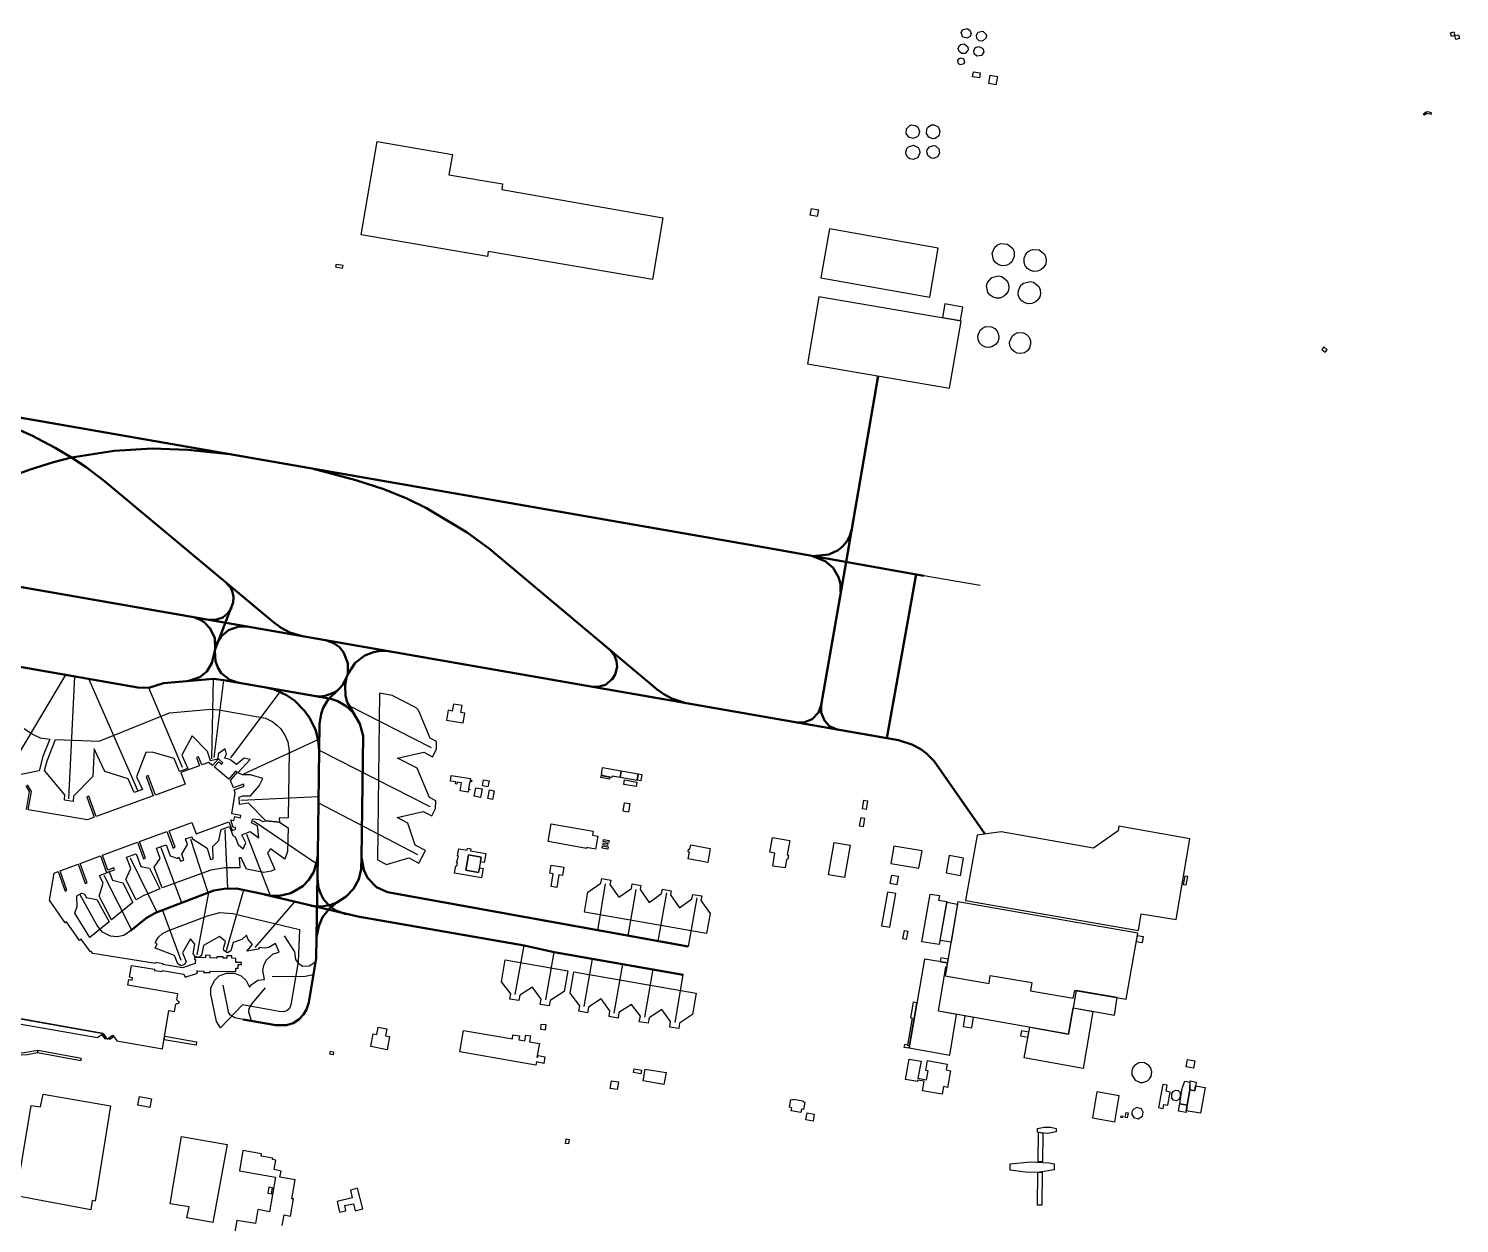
# Model space of a CAD drawing. Extents: x 25 to 2814, y -2153 to -3.
# Drawn here: x 1492 to 2785, y -1083 to -3 of the extents above; entities that cross this region are included whole.
import ezdxf

# ---------------------------------------------------------------- set-up
doc = ezdxf.new("R2010")
doc.units = 0
for name, color, linetype, lineweight in [('Apron', 6, 'Continuous', 25), ('Building', 7, 'Continuous', 25), ('Parking_Position', 7, 'Continuous', 25), ('Runway', 2, 'Continuous', 50), ('Stopway', 30, 'Continuous', 25), ('Taxiway', 2, 'Continuous', 50)]:
    doc.layers.add(name, color=color, linetype=linetype, lineweight=lineweight)

msp = doc.modelspace()

# ---------------------------------------------------------------- linework, layer by layer
at = {"layer": 'Apron'}
for points in [[(2206.5, -245.6), (2196.1, -306.2), (2324.6, -328.4), (2335, -267.8), (2206.5, -245.6)], [(1807.5, -754.5), (1815.6, -758.8), (1835.8, -752.8), (1845, -757.5), (1850.8, -746.2), (1841.7, -741.4), (1835.1, -721.4), (1825.3, -716.3), (1848.7, -710.8), (1856.7, -714.9), (1860.1, -708.1), (1860.2, -701.2), (1854.5, -698.4), (1843.5, -671.7), (1825.7, -662.7), (1849.3, -657.3), (1857.4, -661.4), (1860.8, -654.5), (1860.9, -647.7), (1855.1, -644.7), (1844.7, -619.4), (1842.5, -617.2), (1820.7, -606.2), (1809.5, -603.9), (1807.5, -754.5)], [(1664.2, -619.1), (1706.4, -626.7), (1713, -630), (1716.6, -632.9), (1719.9, -636), (1723.9, -642), (1726.4, -647.9), (1727.6, -656), (1726.9, -716.8), (1718.8, -717), (1718.9, -720.5), (1706.6, -719.3), (1691.1, -703.4), (1682.9, -704.5), (1682.6, -698), (1685.7, -696.9), (1692.7, -696.9), (1700.7, -687.7), (1703.9, -681.2), (1692.7, -677.7), (1685.4, -677.8), (1681.4, -676.1), (1692.6, -664), (1686.9, -662.6), (1680.1, -668.5), (1674.1, -663.8), (1669.3, -662.7), (1671.2, -659), (1670, -654.4), (1663.5, -658.8), (1663.1, -663.6), (1656.7, -665.2), (1653.9, -656.8), (1639.9, -642.4), (1630.8, -660), (1636, -672), (1628.7, -674.8), (1623.8, -663), (1603.9, -657.4), (1598.3, -657.6), (1589.6, -679.6), (1595.1, -691), (1587.6, -693.9), (1582.3, -681.5), (1561, -674.7), (1551.6, -654.3), (1550.2, -679.4), (1532.8, -697), (1532.6, -701.8), (1524.6, -700.6), (1524.8, -696), (1506.7, -674), (1508.9, -665.1), (1516.5, -645.8), (1556.1, -647.4), (1619.7, -621.9), (1657, -618.4), (1664.2, -619.1)], [(1612.8, -779.9), (1605.8, -761.4), (1611.2, -753.3), (1607.9, -744.2), (1616.4, -741), (1620.1, -751.1), (1627, -753.3), (1628, -752.3), (1629.4, -755.8), (1632.6, -754.9), (1630.7, -749.5), (1635.8, -740.8), (1634.1, -735.5), (1639.6, -733.9), (1640, -735.2), (1653.5, -744.2), (1656.7, -754.2), (1659.1, -753.6), (1658.7, -742.5), (1664, -737.1), (1666.3, -727.2), (1673.8, -724.5), (1676.7, -732.6), (1679, -733.9), (1681.7, -740.9), (1686, -744.7), (1688.6, -739.4), (1684.8, -732), (1692.5, -729.1), (1700.4, -734.8), (1699.2, -724), (1693.6, -721.1), (1694.9, -717.5), (1700.7, -718.2), (1703.8, -720.1), (1706.6, -719.3), (1718.9, -720.5), (1726.8, -725.8), (1726.1, -747.1), (1723.9, -753.9), (1710.7, -744.6), (1708.2, -748.3), (1714.7, -763.5), (1711.5, -765), (1704.8, -766), (1689.1, -763.2), (1684.4, -752.8), (1682.6, -752.7), (1683, -762), (1669.7, -761.9), (1657, -764), (1612.8, -779.9)], [(2349.7, -732.2), (2339, -791.3), (2495.5, -818.4), (2497.9, -803.3), (2529.4, -808.7), (2541.8, -735.6), (2477.6, -724.2), (2477, -728.5), (2454.7, -744.2), (2371.2, -729.3), (2349.7, -732.2)], [(1610.7, -780.7), (1595.6, -787.1), (1589.3, -790.9), (1580.2, -772.5), (1584.5, -762.6), (1580.7, -752.3), (1589.3, -749.1), (1593.6, -760.6), (1601.6, -762.2), (1610.7, -780.7)], [(1586.3, -793.1), (1567, -808.8), (1556, -787.4), (1559.5, -775.8), (1556.2, -768.9), (1565.1, -765.6), (1567.9, -773.1), (1577.5, -775.5), (1586.3, -793.1)], [(1994.6, -801.9), (1997.6, -783.8), (2009.5, -775.6), (2010.3, -771.5), (2018.5, -772.9), (2017.6, -776.8), (2025.6, -788.3), (2037.1, -780.4), (2037.7, -776.3), (2045.7, -777.7), (2045, -781.5), (2053.1, -793.1), (2064.4, -785.1), (2065.1, -781.1), (2073.1, -782.5), (2072.4, -786.4), (2080.4, -797.9), (2091.8, -789.8), (2092.5, -785.9), (2100.6, -787.3), (2099.8, -791.3), (2108.3, -803.2), (2105, -821.1), (1994.6, -801.9)], [(1564.9, -810.6), (1547.4, -824.8), (1533.9, -802.8), (1536, -796.7), (1535.8, -787.2), (1539.9, -784.7), (1542.8, -785.5), (1544.3, -788.6), (1553.8, -790.5), (1564.9, -810.6)], [(1656.9, -876), (1657, -870.2), (1660.4, -863.3), (1664.5, -859.5), (1671, -857), (1678.3, -857), (1684.3, -859.4), (1688.8, -863.8), (1691.8, -869.8), (1693.3, -867.7), (1699.5, -863.4), (1705.4, -862.7), (1703.9, -854.7), (1704.7, -850), (1706.9, -845.2), (1713.2, -839.7), (1718.7, -838), (1715.3, -830.3), (1709.4, -833.8), (1705.2, -834.5), (1700.8, -834), (1699.6, -835.5), (1689.4, -837.2), (1694.7, -831.1), (1690.7, -826.6), (1689.3, -822.6), (1685, -826.6), (1677, -829.4), (1674.9, -836.9), (1671.9, -838.6), (1668.8, -836.6), (1668.4, -834.7), (1670.2, -828.5), (1664.7, -823.8), (1650.3, -832.2), (1648.6, -841.1), (1646, -842.8), (1642.7, -842.1), (1640.9, -839.6), (1642.5, -831), (1638.4, -826), (1631.4, -838.6), (1634.5, -846.5), (1633.1, -849.3), (1630.2, -850.5), (1627.1, -848.6), (1624.2, -841), (1606.7, -834.5), (1608.5, -830.6), (1606.6, -829.7), (1607.4, -827.8), (1609.5, -824.6), (1613.3, -821.2), (1617.9, -818.8), (1653.9, -805.2), (1665.1, -802.3), (1676.7, -803.2), (1737, -817.6), (1735.9, -846.8), (1729.2, -885.6), (1728, -888.9), (1725.7, -891.2), (1722.7, -892), (1718.7, -891.6), (1685.5, -885.7), (1665.7, -906.6), (1661.9, -900.9), (1656.9, -876)], [(1923.1, -845.1), (1979.5, -854.9), (1976.3, -873.5), (1963.6, -881.8), (1962.8, -886.7), (1954.7, -885.3), (1955.6, -880.5), (1947.6, -869.6), (1936.2, -877.1), (1935.4, -881.9), (1927.3, -880.5), (1928.2, -875.6), (1919.7, -864.8), (1923.1, -845.1)], [(1985.1, -855.8), (2095.6, -875.2), (2092.3, -894.5), (2080.6, -902.3), (2079.8, -907.2), (2071.7, -905.8), (2072.5, -900.8), (2064.5, -889.9), (2053.2, -897.4), (2052.3, -902.4), (2044.2, -901), (2045.2, -895.9), (2037.1, -885.3), (2025.8, -892.6), (2025, -897.6), (2016.9, -896.2), (2017.7, -891.2), (2009.6, -880.4), (1998.4, -887.8), (1997.5, -892.8), (1989.4, -891.4), (1990.4, -886.5), (1981.8, -875.1), (1985.1, -855.8)]]:
    msp.add_lwpolyline(points, close=True, dxfattribs=at)
msp.add_lwpolyline([(1488.3, -636), (1495.8, -641.1), (1502.7, -644.4), (1511.3, -645.5), (1505.1, -661.2), (1501.7, -674.1), (1476.8, -679.4)], dxfattribs=at)
at = {"layer": 'Building'}
for points in [[(2336.6, -10.9), (2335.2, -6.9), (2336.6, -4.4), (2340.6, -3.3), (2343.1, -4.8), (2344.1, -7.6), (2343.2, -10.4), (2340.7, -12), (2336.6, -10.9)], [(2351.5, -14.3), (2349.3, -12.1), (2348.9, -9.1), (2350.5, -6.5), (2354.8, -5.7), (2357.9, -8.8), (2357.8, -11.7), (2354.5, -14.6), (2351.5, -14.3)], [(2777.4, -7), (2780.6, -6.2), (2781.4, -9.6), (2778.3, -10.4), (2777.4, -7)], [(2781.4, -9.6), (2784.6, -8.8), (2785.5, -12.2), (2782.3, -13), (2781.4, -9.6)], [(2335.7, -25.9), (2333.3, -24.1), (2332.4, -21.2), (2333.6, -18.4), (2334.9, -17.5), (2337.8, -17), (2341.2, -19.6), (2341.5, -22.4), (2338.8, -25.7), (2335.7, -25.9)], [(2347, -26.1), (2346.6, -23.1), (2348.2, -20.4), (2351.1, -19.5), (2354.7, -21.4), (2355.5, -24.2), (2353.4, -27.7), (2349.3, -28.1), (2347, -26.1)], [(2332.8, -35.1), (2332.1, -32.1), (2333.2, -30.4), (2335.2, -29.8), (2337.2, -30.5), (2338.3, -33.3), (2337.4, -35.1), (2334.6, -36.1), (2332.8, -35.1)], [(2346.3, -42.3), (2352.4, -43.4), (2351.7, -47.9), (2345.4, -46.8), (2346.3, -42.3)], [(2367.9, -46.5), (2366.6, -54.2), (2360.1, -53), (2361.5, -45.5), (2367.9, -46.5)], [(2287.7, -101.5), (2285.3, -98), (2285.7, -93.9), (2288.6, -90.8), (2290.6, -90.3), (2294.6, -91.2), (2296, -92.4), (2297.5, -96), (2296.6, -99.8), (2295.3, -101.2), (2291.7, -102.7), (2287.7, -101.5)], [(2305.8, -101.3), (2303.7, -98), (2304, -94.2), (2305, -92.5), (2308.3, -90.4), (2310.5, -90.3), (2314.3, -92.1), (2316, -96), (2315, -100.1), (2311.6, -102.5), (2309.4, -102.8), (2305.8, -101.3)], [(2753.5, -81.3), (2756, -79.8), (2760.1, -80.5), (2760.7, -79.7), (2757.4, -78.4), (2755.6, -78.7), (2752.8, -80.8), (2753.5, -81.3)], [(1807.4, -105.2), (1875.3, -117), (1872.1, -135.3), (1920.7, -143.6), (1919.8, -148.6), (2065.6, -174.4), (2056, -230.2), (1907.7, -204.6), (1906.9, -209.4), (1792.8, -189.6), (1807.4, -105.2)], [(2285, -115), (2286, -111.7), (2287.5, -110), (2292, -108.7), (2296.2, -110.8), (2297.6, -113.3), (2297.9, -115.5), (2295.9, -119.9), (2292, -121.6), (2288.8, -121.1), (2287, -119.8), (2285.3, -117.2), (2285, -115)], [(2305.1, -118.1), (2304, -114.7), (2304.3, -112.9), (2306.5, -110), (2310, -108.9), (2311.9, -109.3), (2315, -111.9), (2315.6, -115.8), (2313.7, -119.2), (2310, -120.6), (2308, -120.3), (2305.1, -118.1)], [(2199.8, -165.8), (2206.1, -167.1), (2204.9, -173.1), (2198.7, -171.9), (2199.8, -165.8)], [(2216, -184.4), (2208.3, -228.7), (2306.7, -245.9), (2314.4, -201.7), (2216, -184.4)], [(2381.7, -201.9), (2383.1, -204.9), (2383.1, -209.3), (2381, -214.1), (2378.5, -216.2), (2375.5, -217.4), (2372.3, -217.6), (2369.1, -216.8), (2366.4, -215), (2364.4, -212.4), (2363.2, -206.4), (2365.6, -200.8), (2368, -198.8), (2370.9, -197.6), (2377, -198), (2381.7, -201.9)], [(2410.4, -207.2), (2411.8, -210.1), (2412.1, -213.4), (2411.4, -216.5), (2409.7, -219.3), (2407.2, -221.4), (2404.2, -222.6), (2400.9, -222.8), (2397.8, -222), (2395.1, -220.2), (2393.1, -217.7), (2392, -214.7), (2392, -210.9), (2394.3, -206), (2396.7, -204.1), (2399.6, -202.9), (2405.7, -203.3), (2410.4, -207.2)], [(1770.1, -216.4), (1769.7, -218.5), (1776, -219.7), (1776.4, -217.5), (1770.1, -216.4)], [(2376.6, -231.3), (2377.9, -234.2), (2378.3, -237.5), (2377.6, -240.7), (2375.9, -243.4), (2373.4, -245.5), (2370.4, -246.8), (2367.1, -247), (2364, -246.1), (2361.3, -244.3), (2359.3, -241.8), (2358, -235.8), (2358.8, -232.8), (2362.9, -228.2), (2368.8, -226.7), (2371.9, -227.4), (2376.6, -231.3)], [(2405.3, -236.4), (2406.6, -239.3), (2406.9, -242.6), (2406.2, -245.8), (2404.5, -248.5), (2402, -250.6), (2399, -251.9), (2395.8, -252.1), (2392.6, -251.2), (2389.9, -249.4), (2387.9, -246.9), (2386.8, -244), (2387, -239.9), (2389.2, -235.3), (2391.5, -233.3), (2397.5, -231.8), (2400.5, -232.5), (2405.3, -236.4)], [(2320.3, -252.2), (2318.3, -264.4), (2334.5, -267.2), (2336.7, -255.1), (2320.3, -252.2)], [(2367.7, -276.8), (2369, -279.9), (2369.1, -283.1), (2368.2, -286.3), (2366.2, -288.9), (2363.5, -290.7), (2360.2, -291.5), (2357, -291.2), (2354, -289.7), (2351.7, -287.4), (2350.4, -284.4), (2350.1, -281.1), (2352.2, -275.9), (2354.3, -274), (2357.4, -272.5), (2362.6, -272.9), (2365.5, -274.4), (2367.7, -276.8)], [(2396.5, -282.3), (2397.8, -285.4), (2397.9, -288.6), (2397, -291.8), (2395, -294.4), (2392.3, -296.2), (2389.1, -297), (2385.8, -296.7), (2382.9, -295.2), (2380.5, -292.9), (2379.2, -289.9), (2378.9, -286.6), (2381.1, -281.4), (2383.2, -279.5), (2386.3, -278), (2391.4, -278.4), (2394.3, -279.9), (2396.5, -282.3)], [(2662.9, -291), (2661.1, -293.3), (2664.1, -295.7), (2666, -293.5), (2662.9, -291)], [(1876.3, -613.8), (1875.2, -620.1), (1871.4, -619.4), (1869.9, -628.3), (1884.9, -630.8), (1886.4, -622), (1882.9, -621.4), (1884, -615.1), (1876.3, -613.8)], [(2011, -671.3), (2027.9, -674.3), (2026.9, -680.3), (2019.8, -679), (2019.5, -680.1), (2010.4, -678.5), (2010.6, -677.3), (2010, -677.2), (2011, -671.3)], [(1874.2, -678.5), (1891.5, -681.2), (1891.3, -682.5), (1892.7, -682.8), (1892.5, -684.2), (1891, -683.9), (1889.9, -690.5), (1890.9, -690.6), (1890.8, -691.6), (1889.8, -691.4), (1889.5, -693.5), (1882.3, -692.3), (1883.4, -684.9), (1879.7, -684.4), (1879.4, -686.1), (1878, -685.9), (1878.3, -684.2), (1873.4, -683.4), (1874.2, -678.5)], [(1903.5, -682.4), (1908.4, -683.3), (1907.4, -688.5), (1902.6, -687.6), (1903.5, -682.4)], [(2009.8, -678.3), (2017.7, -679.8), (2017.3, -681.6), (2009.4, -680.1), (2009.8, -678.3)], [(2027.9, -674.3), (2043.2, -677), (2042.2, -682.9), (2026.9, -680.3), (2027.9, -674.3)], [(2030.2, -686.4), (2030.9, -682.4), (2042, -684.4), (2041.3, -688.4), (2030.2, -686.4)], [(2043.2, -677), (2046.4, -677.6), (2045.5, -683.2), (2042.3, -682.6), (2043.2, -677)], [(1896.4, -689.4), (1902.2, -690.5), (1900.7, -698.4), (1894.9, -697.2), (1896.4, -689.4)], [(1908.9, -691.4), (1913.1, -692.2), (1911.6, -700), (1907.4, -699.2), (1908.9, -691.4)], [(2030.8, -703), (2035.5, -703.8), (2034.3, -711.4), (2029.5, -710.6), (2030.8, -703)], [(2247.3, -700.7), (2250.6, -701.3), (2249.2, -709), (2245.9, -708.4), (2247.3, -700.7)], [(1964.6, -722.2), (2002.4, -728.8), (2001.8, -732.4), (2006.6, -733.3), (2004.6, -745), (1996.6, -743.6), (1996.4, -744.5), (1961.9, -738), (1964.6, -722.2)], [(2244.6, -716.5), (2247.8, -717.1), (2246.5, -724.8), (2243.2, -724.2), (2244.6, -716.5)], [(2011.9, -736.1), (2017, -737), (2016.6, -738.9), (2011.6, -738), (2011.9, -736.1)], [(2164.5, -734.5), (2180.2, -737.3), (2178, -750), (2179, -750.7), (2178.5, -754), (2177.3, -754.4), (2176, -762), (2164.9, -760.3), (2166.8, -748.7), (2162.2, -747.8), (2164.5, -734.5)], [(1881.2, -744.7), (1888.5, -746), (1888.9, -744.2), (1891.9, -744.7), (1891.5, -746.5), (1905.4, -748.9), (1904, -757), (1900.7, -756.4), (1901.4, -752.1), (1889.7, -750.2), (1887.3, -764.1), (1899, -766.2), (1899.8, -761.8), (1903.1, -762.4), (1901.7, -770.8), (1877.3, -766.6), (1878.5, -760.2), (1879.3, -760.4), (1879.8, -757.3), (1879, -757.2), (1880.9, -751.3), (1880, -751.1), (1881.2, -744.7)], [(2010.8, -742.1), (2016, -742.9), (2015.7, -744.9), (2010.5, -744.1), (2010.8, -742.1)], [(2011.9, -739.2), (2015.7, -739.8), (2015.4, -741.8), (2011.6, -741.2), (2011.9, -739.2)], [(2090.7, -741), (2108.4, -744.3), (2106.1, -757), (2088.4, -753.7), (2089.5, -747.7), (2088.3, -747.5), (2088.8, -744.9), (2089.9, -745.1), (2090.7, -741)], [(2220.3, -738.9), (2234.7, -741.4), (2229.7, -770.6), (2215.3, -768.2), (2220.3, -738.9)], [(2271.7, -757.9), (2297, -762.3), (2299.8, -746.6), (2274.4, -742.2), (2271.7, -757.9)], [(1889.7, -750.2), (1901.4, -752.1), (1899, -766.2), (1887.3, -764.1), (1889.7, -750.2)], [(1964.6, -759.4), (1976, -761.3), (1974.7, -768.9), (1971.5, -768.3), (1969.6, -779.6), (1964.5, -778.8), (1966.4, -767.4), (1963.4, -766.8), (1964.6, -759.4)], [(2324.4, -750.8), (2321.5, -766.4), (2334.4, -768.8), (2337.3, -753.2), (2324.4, -750.8)], [(2272.4, -768.4), (2278.3, -769.5), (2276.9, -777.2), (2270.9, -776), (2272.4, -768.4)], [(2537.6, -769), (2539.6, -769.4), (2538.2, -777.5), (2536.2, -777.1), (2537.6, -769)], [(2268.5, -783.8), (2263, -814.2), (2270.6, -815.5), (2276.1, -785.2), (2268.5, -783.8)], [(2307.2, -785.6), (2315.5, -787), (2314.8, -791.1), (2322.2, -792.4), (2315.4, -831.3), (2299.7, -828.6), (2307.2, -785.6)], [(2322.1, -792.9), (2331.8, -794.6), (2326, -829.1), (2316.1, -827.4), (2322.1, -792.9)], [(2332.2, -792.6), (2320.8, -859.4), (2360.3, -866.5), (2361.4, -859.3), (2399.1, -865.6), (2397.8, -872.9), (2436.5, -879.6), (2437.8, -872.6), (2484.3, -880.6), (2494.8, -821), (2332.2, -792.6)], [(2284, -818.6), (2287, -819.2), (2285.5, -826.6), (2282.5, -825.9), (2284, -818.6)], [(2494.5, -823.1), (2499.6, -824), (2498.7, -829.6), (2493.5, -828.7), (2494.5, -823.1)], [(2322.7, -847.8), (2302, -844.3), (2288, -924.7), (2324.8, -931.2), (2331, -894.4), (2314.6, -891.5), (2321.3, -851.2), (2322.1, -851.4), (2322.7, -847.8)], [(2439, -872.8), (2432.1, -912.1), (2314.6, -891.5), (2321.3, -851.2), (2322.1, -851.4), (2320.8, -859.4), (2360.3, -866.5), (2361.4, -859.3), (2399.1, -865.6), (2397.8, -872.9), (2436.5, -879.6), (2437.8, -872.6), (2439, -872.8)], [(2323.3, -844.3), (2316.8, -843.2), (2316.2, -846.7), (2322.7, -847.8), (2323.3, -844.3)], [(2436.3, -888.4), (2473.6, -895), (2476.2, -879.2), (2439, -872.8), (2436.3, -888.4)], [(2295.1, -883.9), (2291.7, -883.3), (2289.2, -897.4), (2290.8, -897.7), (2286.7, -922.1), (2288.5, -922.4), (2295.1, -883.9)], [(2436.3, -888.4), (2454.3, -891.6), (2445.4, -943.1), (2392.1, -933.7), (2397.1, -906), (2432.1, -912.1), (2436.3, -888.4)], [(1459.9, -893.8), (1459.2, -898.7), (1554.4, -915.3), (1559.6, -911.5), (1459.9, -893.8)], [(1955.6, -903.2), (1959.6, -903.6), (1959.2, -908.5), (1955.2, -908.1), (1955.6, -903.2)], [(2338.6, -895.7), (2336.9, -905.2), (2344.8, -906.6), (2346.4, -897.1), (2338.6, -895.7)], [(1560, -912.1), (1558.6, -913), (1561, -916.4), (1562.3, -915.4), (1560, -912.1)], [(1567.7, -913.5), (1568.7, -914.8), (1565.5, -917.1), (1564.5, -915.8), (1567.7, -913.5)], [(1615.2, -914), (1644.1, -919), (1643.6, -922.3), (1614.6, -917.3), (1615.2, -914)], [(1808.3, -906), (1816.1, -907.5), (1814.9, -913.7), (1818.5, -914.4), (1816.3, -926.3), (1801.5, -923.5), (1803.7, -911.9), (1807.1, -912.6), (1808.3, -906)], [(1885.4, -908.8), (1929.5, -916.3), (1930, -912.8), (1936, -913.8), (1935.4, -917.3), (1940.8, -918.2), (1941.7, -913), (1946, -913.7), (1945.1, -919), (1954, -920.6), (1951.7, -932.9), (1952.5, -933), (1952.7, -931.6), (1958.9, -932.6), (1957.8, -938.6), (1951.2, -937.2), (1950.6, -940.3), (1882.1, -928.3), (1885.4, -908.8)], [(2396.3, -910.3), (2389.6, -909.1), (2388.8, -913.6), (2395.5, -914.9), (2396.3, -910.3)], [(1469.6, -926.6), (1469.3, -927.9), (1486.2, -930.9), (1491.1, -930.6), (1500.1, -928.7), (1500.4, -927.1), (1486.3, -929.3), (1469.6, -926.6)], [(1500.1, -928.7), (1539.5, -936), (1539.9, -934.2), (1500.4, -927.1), (1500.1, -928.7)], [(1765.1, -927.6), (1767.9, -928.1), (1767.4, -930.8), (1764.6, -930.3), (1765.1, -927.6)], [(2288.5, -922.4), (2283.8, -921.6), (2283.4, -923.9), (2288, -924.7), (2288.5, -922.4)], [(2039.7, -943.6), (2046.3, -944.8), (2045.7, -948.1), (2039.1, -946.9), (2039.7, -943.6)], [(2049.6, -943.8), (2068.4, -946.9), (2066.5, -957.6), (2047.8, -954.3), (2049.6, -943.8)], [(2288.2, -934.7), (2298.9, -936.6), (2296.1, -952.1), (2303.9, -953.5), (2305.4, -945.3), (2303.2, -944.9), (2304.8, -936.1), (2322.6, -939.3), (2321.7, -944.5), (2325.4, -945.2), (2322.7, -960.3), (2319.3, -959.6), (2318.1, -966.5), (2300.2, -963.3), (2301.7, -954.8), (2295.8, -953.7), (2295.6, -955), (2284.9, -953.1), (2288.2, -934.7)], [(2498.3, -937.8), (2495.7, -938.1), (2491.8, -940.5), (2490.1, -942.9), (2489.3, -945.8), (2489.5, -949.1), (2492.5, -953.9), (2496.8, -955.9), (2499.4, -956), (2503.7, -954.4), (2505.4, -952.7), (2506.8, -950.4), (2507.5, -946.2), (2506.3, -942.4), (2504.9, -940.5), (2500.8, -938.1), (2498.3, -937.8)], [(2539.7, -935), (2546.3, -936.2), (2545.2, -943), (2538.6, -941.8), (2539.7, -935)], [(2019.2, -954.3), (2025.4, -955.3), (2024.2, -962.3), (2018, -961.3), (2019.2, -954.3)], [(2532.7, -975.1), (2535, -960.9), (2537.2, -954.8), (2541.8, -955.6), (2541.8, -962.6), (2539.5, -976.3), (2532.7, -975.1)], [(2541.8, -962.6), (2542, -954.5), (2547.7, -955.5), (2546.4, -963.4), (2541.8, -962.6)], [(1494.5, -976.7), (1503, -978), (1505.3, -966.5), (1566.3, -977), (1552.5, -1063.2), (1549.5, -1062.5), (1548.3, -1071), (1481, -1058.2), (1494.5, -976.7)], [(1592.4, -968.6), (1603.3, -970.6), (1601.9, -978.4), (1591, -976.5), (1592.4, -968.6)], [(2457.9, -964.3), (2453.8, -987.9), (2474, -991.4), (2478, -967.9), (2457.9, -964.3)], [(2517.5, -957.7), (2513.5, -978.6), (2517.6, -979.4), (2518.3, -975.7), (2521.9, -976.3), (2524.1, -964.5), (2520.4, -963.8), (2521.4, -958.4), (2517.5, -957.7)], [(2526.8, -963.9), (2529, -962.8), (2531.3, -963.2), (2533.2, -964.9), (2533, -969.1), (2532, -971.2), (2529.7, -972.4), (2527.2, -971.9), (2525.5, -970.1), (2525.5, -965.9), (2526.8, -963.9)], [(2555.8, -960.4), (2551.6, -983.6), (2538.6, -981.4), (2541.8, -962.6), (2546.4, -963.4), (2547.1, -958.8), (2555.8, -960.4)], [(2183.4, -971), (2192, -972.5), (2191.9, -973.2), (2193.9, -973.6), (2192.7, -980.4), (2190.7, -980), (2190.1, -983), (2181.5, -981.5), (2182, -978.7), (2180, -978.3), (2181.3, -971.2), (2183.3, -971.6), (2183.4, -971)], [(2494, -978.4), (2490.6, -980.2), (2489.3, -982.8), (2489.5, -984.9), (2491.1, -987.5), (2495.1, -988.8), (2498.9, -986.4), (2499.7, -982.8), (2498, -979.8), (2494, -978.4)], [(2532.7, -975.1), (2539.5, -976.3), (2538.4, -983), (2531.5, -981.8), (2532.7, -975.1)], [(2195.8, -983.4), (2202.4, -984.6), (2201.3, -990.9), (2194.7, -989.7), (2195.8, -983.4)], [(2479.8, -985.9), (2481.2, -986.2), (2480.9, -987.7), (2479.5, -987.4), (2479.8, -985.9)], [(2484.2, -982.9), (2486, -983.2), (2485.2, -987.8), (2483.5, -987.5), (2484.2, -982.9)], [(1630.5, -1004.8), (1671.6, -1011.9), (1658.8, -1082.4), (1635.3, -1078.3), (1637.2, -1068.3), (1620.2, -1065.7), (1630.5, -1004.8)], [(1978.2, -1006.9), (1980.9, -1007.4), (1980.2, -1011.4), (1977.5, -1010.9), (1978.2, -1006.9)], [(2420.9, -1000.5), (2413.5, -1001.9), (2407.2, -1001.5), (2404.1, -1000.7), (2404.2, -997.5), (2410.2, -996.3), (2416.2, -996.2), (2420.9, -997.4), (2420.9, -1000.5)], [(2408.8, -1027.7), (2404.6, -1027.6), (2405, -1000.9), (2408.9, -1001.7), (2408.8, -1027.7)], [(2379.4, -1029.4), (2397.7, -1027.5), (2414.7, -1028.4), (2419.2, -1029.5), (2419.2, -1034.8), (2404.4, -1037.2), (2393.2, -1036.8), (2379.4, -1035.2), (2379.4, -1029.4)], [(2404.4, -1037.2), (2408.4, -1036.8), (2408.2, -1066.9), (2404.2, -1066.9), (2404.4, -1037.2)], [(1709.7, -1050.3), (1712.5, -1050.9), (1711.5, -1056.7), (1708.7, -1056.2), (1709.7, -1050.3)], [(1771, -1063.4), (1773.1, -1073), (1778.9, -1071.8), (1777.9, -1067.2), (1785.9, -1065.5), (1787.5, -1072), (1794.2, -1070.2), (1789.6, -1051.5), (1783.2, -1053.1), (1784.8, -1060), (1771, -1063.4)]]:
    msp.add_lwpolyline(points, close=True, dxfattribs=at)
for points in [[(1453.9, -892.8), (1559.6, -911.5), (1563.2, -916.7), (1568.3, -913.1), (1571.8, -918.3), (1613.1, -925.5), (1613.1, -925.5), (1618.9, -890.9), (1624.2, -891.6), (1625.4, -885), (1628.5, -883.6), (1626.1, -881.3), (1627.1, -875.8), (1581.9, -867.9), (1582.9, -862.7), (1585.8, -863.3), (1586.2, -861.3), (1583.3, -860.8), (1585.2, -850.2), (1606.1, -853.6), (1606, -854.6), (1612.6, -855.6), (1612.8, -854.7), (1632.6, -857.9), (1633.6, -860.6), (1645, -857), (1644.2, -855.1), (1650.5, -855.2), (1650.4, -856.4), (1656.2, -856.5), (1656.2, -855.3), (1679.4, -855.6), (1679.4, -852.4), (1681.7, -852.4), (1681.7, -849.2), (1684.5, -849.2), (1684.5, -847.5), (1679.6, -847.5), (1679.6, -843.7), (1675.9, -843.6), (1676, -841.3), (1671.4, -841.3), (1671.3, -843.6), (1668, -843.5), (1668, -842.3), (1662.3, -842.2), (1662.3, -843.4), (1656.3, -843.3), (1656.4, -841), (1652, -840.9), (1652, -843.2), (1642.2, -843), (1642.2, -844.7), (1643, -844.7), (1642.9, -848.3), (1631.3, -852.1), (1613.6, -849.3), (1613.8, -848.5), (1607.1, -847.5), (1607, -848.2), (1550.4, -839.3), (1548.7, -837.5), (1548.2, -837.8), (1539.8, -826.4), (1538.1, -827.5), (1526.5, -810.7), (1525.2, -811.6), (1511, -791.2), (1515.3, -766.6), (1519, -765.3), (1525.2, -782.8), (1526.9, -782.2), (1520.7, -764.6), (1536.9, -758.6), (1543.4, -776.1), (1545.2, -775.5), (1538.7, -757.9), (1557.3, -751), (1562.7, -766.2), (1569.9, -763.6), (1569.3, -761.9), (1563.8, -763.9), (1559, -750.4), (1590.7, -738.8), (1596.1, -753.7), (1598, -753), (1592.5, -738.1), (1617.2, -729.1), (1622.8, -744.1), (1624.7, -743.3), (1619.1, -728.4), (1639.7, -720.9), (1643.7, -731.2), (1673.2, -720.3), (1676.1, -728), (1679.5, -726.8), (1678.8, -725), (1677.2, -725.5), (1674.9, -718.6), (1677.8, -719.1), (1678.5, -715.6), (1683.8, -716.6), (1684.1, -714.6), (1675.8, -713.1), (1679, -694.1), (1678.1, -691.5), (1687, -688.1), (1686.3, -686.3), (1677.4, -689.6), (1674.6, -682.9), (1680.8, -675.7), (1679.2, -674.4), (1673.1, -681.7), (1659.9, -670.7), (1664, -665.9), (1666.8, -668.2), (1667.9, -666.8), (1663.7, -663.3), (1658.4, -669.5), (1654.9, -666.6), (1648.7, -668.9), (1645.8, -661.4), (1643.9, -662.1), (1646.8, -669.6), (1629.9, -675.7), (1633.8, -686.2), (1606.8, -696.1), (1600.4, -678.5), (1598.5, -679.2), (1604.9, -696.7), (1553.3, -715.6), (1546.7, -697.1), (1544.9, -697.7), (1551.6, -716.2), (1545.4, -718.4), (1491.7, -709.4), (1494.7, -692.8), (1491.3, -686.8)], [(1489.7, -687.6), (1492.8, -692.9), (1490, -709.1)], [(1721.4, -1085.1), (1723.1, -1075.5), (1729, -1076.6), (1731.7, -1061.2), (1730.2, -1061), (1733.1, -1044), (1719.4, -1041.6), (1720.5, -1035.9), (1714.2, -1034.6), (1715.8, -1026.1), (1712.8, -1025.5), (1713.1, -1024.2), (1702.4, -1022.4), (1702.4, -1022.4), (1702.8, -1020.3), (1685.8, -1017.3), (1682.7, -1035.7), (1715.4, -1041.4), (1709.9, -1072.7), (1699.4, -1070.8), (1697.2, -1083.4), (1680.5, -1080.5), (1678.1, -1094.4)]]:
    msp.add_lwpolyline(points, dxfattribs=at)
at = {"layer": 'Parking_Position'}
for points in [[(1467.5, -685.7), (1525.7, -587.4)], [(1528.6, -699.6), (1534.1, -588.9)], [(1591, -691.9), (1546.5, -591.1)], [(1657.8, -663.4), (1659.2, -591)], [(1659.8, -662.1), (1668.7, -592.1)], [(1631.4, -671.3), (1601, -599.1)], [(1674.9, -662.4), (1719.7, -602.8)], [(1781.6, -615.1), (1856, -653)], [(1686.8, -677), (1753.8, -645.8)], [(1754.8, -655.4), (1854.8, -706.5)], [(1684.1, -700.7), (1754.3, -697.3)], [(1754.2, -703.1), (1843.6, -749.7)], [(1695.4, -719.3), (1752.5, -758)], [(1638.4, -736), (1654.3, -784.3)], [(1669.7, -727.3), (1672.1, -780.6)], [(1689.2, -731.3), (1710.4, -786.9)], [(1611.8, -743.6), (1630.3, -793.3)], [(1584, -752.8), (1608.2, -801.9)], [(1560.3, -768.6), (1585.3, -817.9)], [(1584.3, -818.7), (1578.3, -822.9), (1572.1, -824.3), (1566.1, -823.7), (1558.9, -820.1), (1554.1, -814), (1538.8, -786.3)], [(1644.7, -840.5), (1655, -784.1)], [(1671.2, -836.6), (1686.7, -781.6)], [(2013.5, -776.4), (2006.4, -818.5)], [(2041.1, -781.5), (2033.7, -823.3)], [(2068.7, -784.6), (2061.1, -828.1)], [(1630, -845.7), (1613.2, -799.7)], [(1732.6, -792.5), (1696.7, -833.9)], [(2096.1, -789.1), (2088.5, -832.9)], [(1752.2, -843.6), (1750.6, -847.6), (1745.9, -850.7), (1740.2, -850.9), (1736.8, -849), (1733.8, -844.8), (1732.7, -837.7), (1723.5, -823.4)], [(1932.1, -876.5), (1940, -832)], [(1959.6, -881.3), (1967.3, -838)], [(1994.3, -887.3), (2001.8, -844.1)], [(2021.4, -893.3), (2029.3, -848.8)], [(2049.1, -896.9), (2056.6, -853.5)], [(1749.8, -858.5), (1742.3, -860), (1712.5, -860.4)], [(2076.5, -901.8), (2084, -858.5)], [(1686.1, -898.9), (1678.5, -897.3), (1674.6, -894.9), (1673.1, -893.1), (1668.1, -868)], [(1693.7, -900.2), (1691.4, -892.4), (1691.6, -889), (1694.4, -884.6), (1706.3, -870.2)]]:
    msp.add_lwpolyline(points, dxfattribs=at)
at = {"layer": 'Runway'}
for points in [[(393.4, -164.6), (2163.2, -473.3)], [(2301.5, -497.8), (2163.2, -473.3)]]:
    msp.add_lwpolyline(points, dxfattribs=at)
at = {"layer": 'Stopway'}
msp.add_lwpolyline([(2352.3, -506.6), (2301.5, -497.8)], dxfattribs=at)
at = {"layer": 'Taxiway'}
for points in [[(2231.2, -485.4), (2260.2, -317.2)], [(2278.6, -646.5), (437.4, -325.3)], [(1740.8, -552.7), (1728.2, -549), (1720.5, -544.9), (1713.5, -539.9), (1560.7, -412.2), (1544.1, -399.6), (1531, -391.1), (1516.2, -382.2), (1495.1, -371.1), (1479.3, -364), (1461.4, -357.1), (1428.9, -347.2), (1396.1, -339.6)], [(1673.8, -387.9), (1636.1, -383.9), (1603.9, -382.9), (1569.6, -384.8), (1531, -391.1), (1514.6, -395.1), (1493.6, -401.7), (1306.3, -470.4), (1294.5, -472.8), (1282.4, -472.6)], [(2086.2, -612.9), (2073.7, -608.9), (2066.4, -605), (2060.4, -600.6), (1908.8, -473.6), (1888.5, -458.6), (1851.8, -436.7), (1834.1, -428.1), (1813.2, -419.5), (1788, -411.3), (1748.4, -400.9)], [(2236.1, -456.3), (2234.4, -461.9), (2231.8, -466.8), (2228.3, -471), (2223.9, -474.6), (2215.5, -478.5), (2200.9, -480)], [(2226.2, -512.8), (2226, -505), (2224.4, -499.2), (2219.3, -490.6), (2212.1, -484.8), (2200.9, -480)], [(2208.6, -614.9), (2231.2, -485.4)], [(2268, -644.6), (2294.4, -496.5)], [(1213, -512.6), (1428.4, -550.1), (1436.2, -552.5), (1442.6, -555.8), (1447.3, -559.4), (1459.9, -573.3), (1468.9, -577.5), (1590.8, -598.8), (1601, -599.1), (1614.2, -595), (1659.2, -591), (1668.7, -592.1), (1749.9, -606.3)], [(1660.8, -564.3), (1677.1, -521.9), (1677.3, -517), (1676.5, -512.8), (1675.2, -509.5), (1671.4, -504.7)], [(1675.8, -526.5), (1672.1, -532), (1667.7, -535.5), (1661, -537.7), (1655.7, -537.8)], [(1660.8, -564.3), (1660.5, -554.4), (1656.4, -545.5), (1650.6, -539.6), (1646.2, -537), (1640.6, -535.1)], [(1662.1, -559.5), (1666.3, -552.7), (1673, -546.9), (1682.1, -543.6), (1690.2, -543.8)], [(1660.5, -565.6), (1657.9, -577), (1653.4, -584.3), (1647.1, -589.5), (1637, -592.7)], [(1660.8, -564.3), (1660.5, -565.6)], [(1660.5, -565.6), (1661.1, -575.1), (1663.1, -580.7), (1666.4, -585.8), (1674.1, -591.8), (1682.1, -594.5)], [(1780.7, -586.7), (1780.8, -576.8), (1776.9, -567), (1773.1, -562.5), (1768.5, -559.1), (1760.8, -556.2)], [(1780.7, -586.7), (1787.5, -576.7), (1796.1, -569.9), (1804, -566.8), (1810.1, -565.8), (1816.7, -565.9)], [(2001.9, -598.2), (2006.7, -598.3), (2013.6, -596.4), (2019.8, -591.4), (2022.4, -587.2), (2024.1, -580.1), (2023.6, -575), (2021.7, -569.9), (2017.9, -565.1)], [(1779.6, -589.9), (1776, -596.8), (1771.9, -601.1), (1768.3, -603.5), (1760.4, -606.5), (1755, -606.9), (1749.9, -606.3)], [(1785.6, -621.6), (1780.2, -612), (1778.6, -606.3), (1778.2, -597.3), (1779.6, -589.9)], [(1780.7, -586.7), (1779.6, -589.9)], [(1707.3, -598.8), (1715.1, -601), (1725.3, -605.8), (1732.4, -610.5), (1741.6, -619.8), (1746.5, -626.7), (1751.8, -637.8), (1753.9, -646.8), (1754.8, -655.4)], [(1785.6, -621.6), (1779.3, -615.8), (1771.6, -611.3), (1765.3, -609.1), (1749.9, -606.3)], [(1771.9, -601.1), (1763, -609.6), (1758.6, -617.1), (1756.5, -622.8), (1755.2, -632.1), (1754.8, -655.4)], [(2208.6, -614.9), (2206.2, -621.3), (2200.4, -627.4), (2193, -630.4), (2186.3, -630.4)], [(2208.6, -614.9), (2208.6, -621.6), (2211.5, -628.8), (2216.2, -633.7), (2223.2, -636.9)], [(1793.1, -752.6), (1794.5, -642.4), (1791.7, -631.7), (1785.6, -621.6)], [(2356.5, -731.1), (2310.8, -665.5), (2303.4, -658.2), (2298, -654.3), (2290.5, -650.3), (2278.6, -646.5)], [(1754.8, -655.4), (1753.7, -749.6), (1753.1, -755), (1750, -765.4), (1745.4, -772.7), (1740, -778.3), (1729.3, -784.7), (1718.9, -787.1), (1711.9, -787.2), (1680, -780.6), (1669.1, -780.7), (1659.7, -782.4), (1606.9, -802.5), (1598.4, -807.3), (1584.3, -818.7)], [(1753.7, -749.6), (1752.2, -843.6), (1745.4, -883.6), (1743.4, -890), (1740.7, -894.5), (1736.6, -898.9), (1731.3, -902.2), (1725.4, -904.2), (1715.7, -904), (1686.1, -898.9)], [(1753.7, -749.6), (1753.2, -771.5), (1754.2, -779.9), (1756.2, -785.4), (1759.2, -790.8), (1764.7, -796.8), (1769.9, -800.3), (1778.8, -803.6)], [(1793.1, -752.6), (1792.9, -763.1), (1790.6, -772.2), (1785.8, -780.9), (1779.2, -787.9), (1770.7, -793.3), (1764.6, -795.5), (1756.6, -796.7), (1747.4, -796.1)], [(2088.5, -832.9), (1816.6, -784), (1806.8, -779.4), (1798.6, -771), (1795.1, -763.8), (1793.1, -752.6)], [(1705.4, -786), (1789.8, -805.8), (1940, -832), (1967.3, -838), (2084, -858.5)], [(1770.7, -793.3), (1764.1, -798.7), (1757.9, -806.4), (1754.4, -814.5), (1752.5, -824.4)]]:
    msp.add_lwpolyline(points, dxfattribs=at)

doc.saveas('drawing.dxf')
